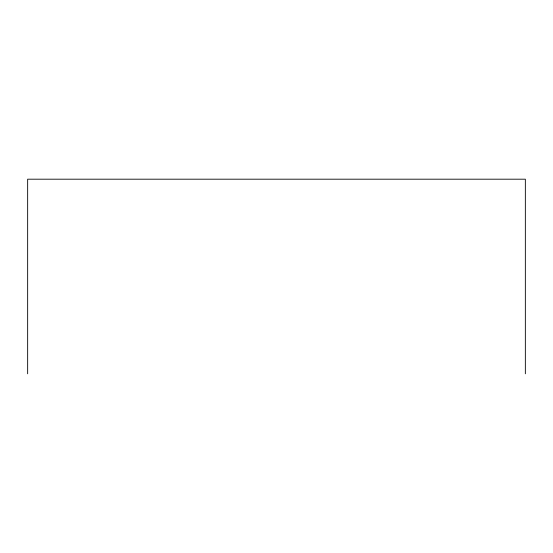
<?xml version="1.0" encoding="UTF-8"?>
<svg xmlns="http://www.w3.org/2000/svg" width="553" height="553" viewBox="0 0 553 553"><rect width="100%" height="100%" fill="white"/><g stroke="black" fill="none" stroke-linecap="round" stroke-linejoin="round"><path stroke-width="0.83" d="M525.35 373.807L525.35 179.193L27.65 179.193L27.65 373.807"/></g></svg>
